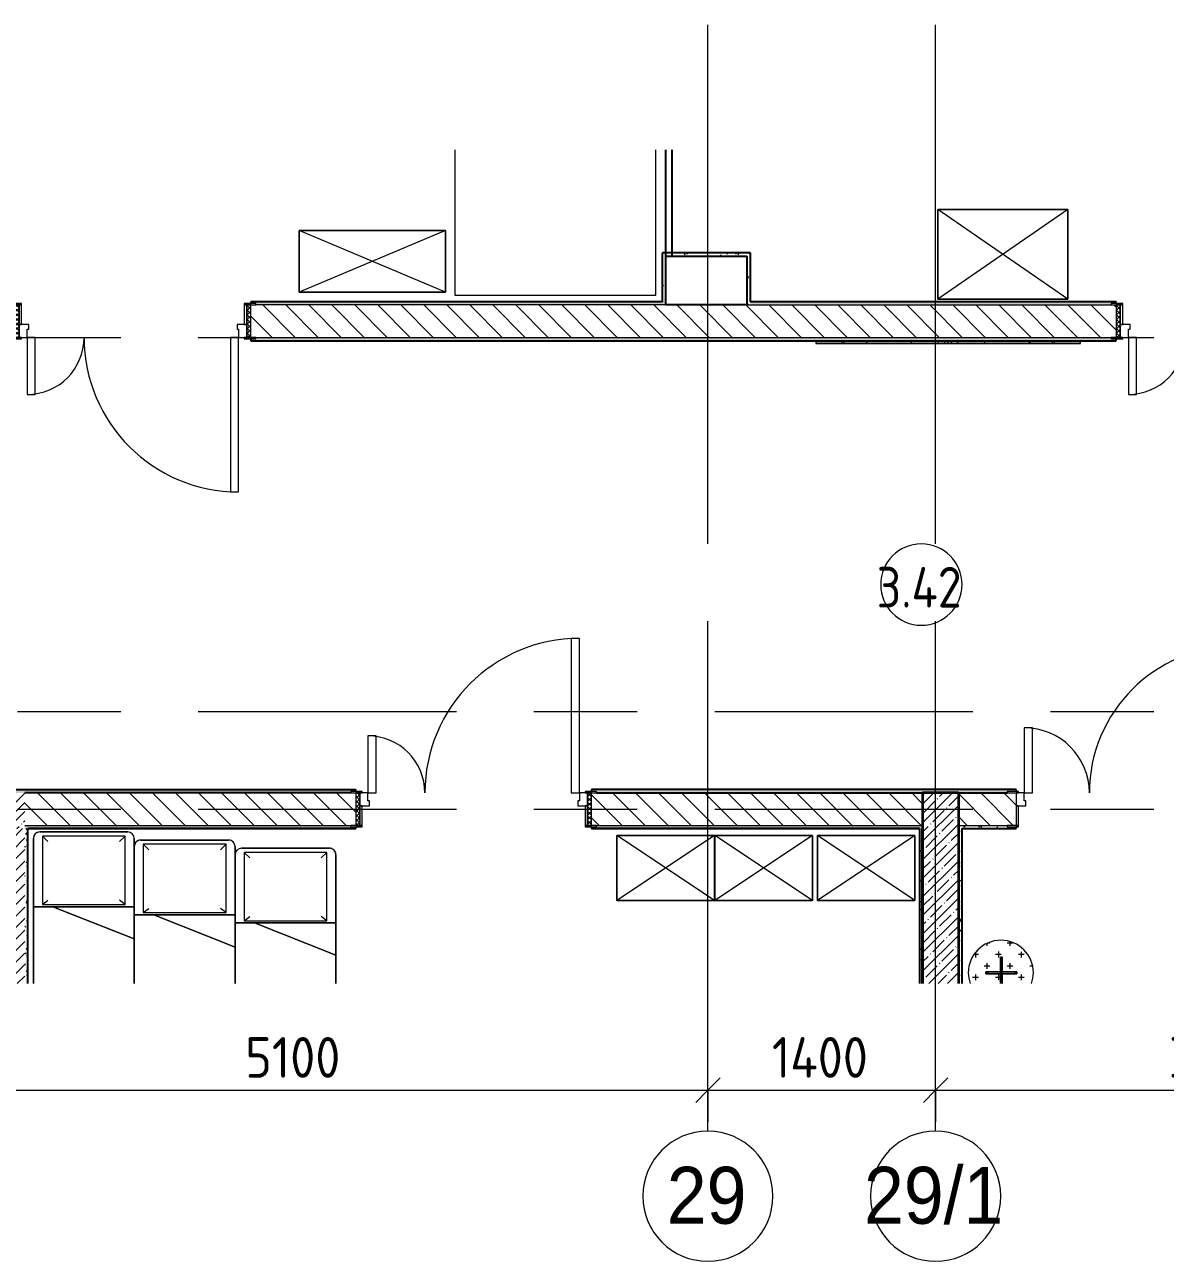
# Model space of a CAD drawing. Header units: millimetres. Extents: x 95091 to 185761, y -1987 to 15323.
# Drawn here: x 101610 to 108622, y 7720 to 15323 of the extents above; entities that cross this region are included whole.
import ezdxf

# ---------------------------------------------------------------- set-up
doc = ezdxf.new("R2010")
doc.units = ezdxf.units.MM
doc.linetypes.add('Осевая', pattern=[3175, 635, -476.25, 1587.5, -476.25])
for name, color, linetype, lineweight in [('A-ANNO-DIMS', 7, 'Continuous', 9), ('A-ANNO-DIMS-100', 7, 'Continuous', 9), ('A-AREA-IDEN', 7, 'Continuous', 9), ('A-DOOR', 7, 'Continuous', 9), ('A-DOOR-1', 7, 'Continuous', 13), ('A-DOOR-FRAM', 7, 'Continuous', 13), ('A-DOOR-FRAM-1', 7, 'Continuous', 9), ('A-WALL-3', 7, 'Continuous', 9), ('I-FURN', 7, 'Continuous', 9), ('I-WALL', 7, 'Continuous', 9), ('Оси', 7, 'Continuous', 9), ('Оси-1', 7, 'Continuous', 20), ('Оси-2', 7, 'Осевая', 9)]:
    doc.layers.add(name, color=color, linetype=linetype, lineweight=lineweight)
for name, color, linetype, lineweight, true_color in [('A-WALL-1', 7, 'Continuous', 25, 0x3c3c3c), ('A-WALL-2', 7, 'Continuous', 35, 0x3c3c3c), ('A-WALL-FNSH-1', 7, 'Continuous', 13, 0x3c3c3c), ('I-FURN-1', 7, 'Continuous', 9, 0xf0f0f0)]:
    doc.layers.add(name, color=color, linetype=linetype, lineweight=lineweight, true_color=true_color)
doc.layers.add('I-FURN-2', color=7, linetype='Continuous', lineweight=9, transparency=1)
doc.styles.add('Arial', font='arial.ttf', dxfattribs={"width": 0.9, "height": 350})
doc.styles.add('GOST Common', font='GOST_Common.ttf', dxfattribs={"width": 0.9, "height": 250})
doc.styles.add('ISOCPEUR', font='isocpeur.ttf', dxfattribs={"width": 0.9, "height": 250})
doc.dimstyles.new('ISO-2_5_0_9К_БОЛЬШОЙ', dxfattribs={"dimscale": 304.8, "dimtxt": 248.995294, "dimasz": 0.492126, "dimexe": 0.393701, "dimexo": 0.984252, "dimgap": 0, "dimtad": 1, "dimdec": 0, "dimrnd": 10, "dimzin": 0, "dimdsep": 46, "dimtxsty": 'ISOCPEUR', "dimblk1": 'OBLIQUE', "dimblk2": 'OBLIQUE', "dimsah": 1, "dimcen": 0.09, "dimdle": 0.393701, "dimazin": 0, "dimtfac": 1, "dimtdec": 4, "dimtix": 1, "dimtmove": 0, "dimatfit": 3, "dimfxl": 1, "dimtvp": 1, "dimtolj": 1, "dimtzin": 0, "dimarcsym": 2})
pattern_1 = [(135, (0, 0), (-70.71068, -70.71068), [])]
pattern_2 = [(45, (0, 0), (-57.024626, 57.024626), []), (45, (57.025, 0), (-57.024626, 57.024626), [100.806, -20.161, 3.353, -16.808])]
pattern_3 = [(135, (1576.41, 164.685), (-14.14214, -14.14214), []), (225, (1576.41, 164.685), (14.14214, -14.14214), [])]
pattern_4 = [(45, (-546.384, 164.685), (-14.1421, 14.1421), []), (135, (-546.384, 164.685), (-14.1421, -14.1421), [])]
pattern_5 = [(0, (0, 0), (121.92, 30.48), [10.058, -81.382, 10.058, -81.382, -487.68]), (0, (0, 0), (121.92, 30.48), [-182.88, 10.058, -172.822, 10.058, -81.382, -213.36]), (0, (0, 0), (121.92, 30.48), [-457.2, 10.058, -50.902, 10.058, -142.342]), (120, (45.72, 15.24), (-87.356454, 90.345817), [10.058, -81.382, 10.058, -81.382, -487.68]), (120, (45.72, 15.24), (-87.356454, 90.345817), [-182.88, 10.058, -172.822, 10.058, -81.382, -213.36]), (120, (45.72, 15.24), (-87.356454, 90.345817), [-457.2, 10.058, -50.902, 10.058, -142.342]), (240, (60.96, 76.2), (-34.563546, -120.825817), [10.058, -81.382, 10.058, -81.382, -487.68]), (240, (60.96, 76.2), (-34.563546, -120.825817), [-182.88, 10.058, -172.822, 10.058, -81.382, -213.36]), (240, (60.96, 76.2), (-34.563546, -120.825817), [-457.2, 10.058, -50.902, 10.058, -142.342])]

# ---------------------------------------------------------------- blocks, each defined once
blk = doc.blocks.new('110_Дверь_СКБ_2Ст - Д-2а_л_ Из коридора на лестницу-32216062-План разверток пом_3_42_ Этаж 3')
at = {"layer": 'A-DOOR'}
for centre, radius, start, end in [((662.5, 100), 900, 90, 180), ((-637.5, 100), 400, 360, 90)]:
    blk.add_arc(centre, radius, start, end, dxfattribs=at)
at = {"layer": 'A-DOOR-1'}
for p, q in [((662.5, 1000), (612.5, 1000)), ((612.5, 1000), (612.5, 100)), ((662.5, 100), (662.5, 1000)), ((-637.5, 500), (-637.5, 100)), ((-587.5, 500), (-637.5, 500)), ((-587.5, 100), (-587.5, 500)), ((-637.5, 100), (-587.5, 100)), ((612.5, 100), (662.5, 100))]:
    blk.add_line(p, q, dxfattribs=at)
at = {"layer": 'A-DOOR-FRAM'}
for p, q in [((-672.5, 108), (-742.5, 108)), ((-742.5, 108), (-742.5, 100)), ((-742.5, 100), (-672.5, 100)), ((-637.5, 100), (-687.5, 100)), ((-687.5, 100), (-687.5, 20)), ((-672.5, 100), (-672.5, 108)), ((-637.5, 50), (-637.5, 100)), ((662.5, 100), (662.5, 50)), ((712.5, 100), (662.5, 100)), ((767.5, 108), (697.5, 108)), ((697.5, 108), (697.5, 100)), ((697.5, 100), (767.5, 100)), ((712.5, 20), (712.5, 100)), ((767.5, 100), (767.5, 108)), ((-687.5, 20), (-627.5, 20)), ((-672.5, 20), (-687.5, 20)), ((-687.5, 20), (-687.5, -100)), ((-672.5, -100), (-672.5, 20)), ((-627.5, 50), (-637.5, 50)), ((-627.5, 20), (-627.5, 50)), ((662.5, 50), (652.5, 50)), ((652.5, 50), (652.5, 20)), ((652.5, 20), (712.5, 20)), ((712.5, 20), (697.5, 20)), ((697.5, 20), (697.5, -100)), ((712.5, -100), (712.5, 20)), ((-672.5, -100), (-742.5, -100)), ((-742.5, -100), (-742.5, -108)), ((-742.5, -108), (-672.5, -108)), ((-687.5, -100), (-672.5, -100)), ((-672.5, -108), (-672.5, -100)), ((697.5, -100), (712.5, -100)), ((767.5, -100), (697.5, -100)), ((697.5, -100), (697.5, -108)), ((697.5, -108), (767.5, -108)), ((767.5, -108), (767.5, -100))]:
    blk.add_line(p, q, dxfattribs=at)
blk = doc.blocks.new('110_Дверь_СКБ_2Ст - Д-6_л__ ДОО_Дв_1450x2100h_Дверь из раздевальной в коридор-25835678-План разверток пом_3_42_ Этаж 3')
at = {"layer": 'A-DOOR'}
h = blk.add_hatch(dxfattribs=at)
h.set_pattern_fill('FP_6', color=256, style=0, pattern_type=2)
h.set_pattern_definition(pattern_3)
h.paths.add_polyline_path([(737.5, -100), (737.5, 100), (712.5, 100), (712.5, -100)])
at = {"layer": 'A-DOOR-FRAM-1'}
h = blk.add_hatch(dxfattribs=at)
h.set_pattern_fill('FP_7', color=256, style=0, pattern_type=2)
h.set_pattern_definition(pattern_4)
h.paths.add_polyline_path([(-687.5, -100), (-687.5, 100), (-712.5, 100), (-712.5, -100)])
at = {"layer": 'A-DOOR'}
for centre, radius, start, end in [((662.5, 100), 950, 90, 180), ((-637.5, 100), 350, 360, 90)]:
    blk.add_arc(centre, radius, start, end, dxfattribs=at)
at = {"layer": 'A-DOOR-1'}
for p, q in [((662.5, 1050), (612.5, 1050)), ((612.5, 1050), (612.5, 100)), ((662.5, 100), (662.5, 1050)), ((-637.5, 450), (-637.5, 100)), ((-587.5, 450), (-637.5, 450)), ((-587.5, 100), (-587.5, 450)), ((-637.5, 100), (-587.5, 100)), ((612.5, 100), (662.5, 100))]:
    blk.add_line(p, q, dxfattribs=at)
at = {"layer": 'A-DOOR-FRAM'}
for p, q in [((-672.5, 108), (-742.5, 108)), ((-742.5, 108), (-742.5, 100)), ((-742.5, 100), (-672.5, 100)), ((-687.5, 100), (-712.5, 100)), ((-712.5, 100), (-712.5, -100)), ((-637.5, 100), (-687.5, 100)), ((-687.5, 100), (-687.5, 20)), ((-687.5, -100), (-687.5, 100)), ((-672.5, 100), (-672.5, 108)), ((-637.5, 50), (-637.5, 100)), ((662.5, 100), (662.5, 50)), ((712.5, 100), (662.5, 100)), ((767.5, 108), (697.5, 108)), ((697.5, 108), (697.5, 100)), ((697.5, 100), (767.5, 100)), ((712.5, 20), (712.5, 100)), ((737.5, 100), (712.5, 100)), ((712.5, 100), (712.5, -100)), ((737.5, -100), (737.5, 100)), ((767.5, 100), (767.5, 108)), ((-687.5, 20), (-627.5, 20)), ((-672.5, 20), (-687.5, 20)), ((-687.5, 20), (-687.5, -100)), ((-672.5, -100), (-672.5, 20)), ((-627.5, 50), (-637.5, 50)), ((-627.5, 20), (-627.5, 50)), ((662.5, 50), (652.5, 50)), ((652.5, 50), (652.5, 20)), ((652.5, 20), (712.5, 20)), ((712.5, 20), (697.5, 20)), ((697.5, 20), (697.5, -100)), ((712.5, -100), (712.5, 20)), ((-672.5, -100), (-742.5, -100)), ((-742.5, -100), (-742.5, -108)), ((-742.5, -108), (-672.5, -108)), ((-712.5, -100), (-687.5, -100)), ((-687.5, -100), (-672.5, -100)), ((-672.5, -108), (-672.5, -100)), ((697.5, -100), (712.5, -100)), ((767.5, -100), (697.5, -100)), ((697.5, -100), (697.5, -108)), ((697.5, -108), (767.5, -108)), ((712.5, -100), (737.5, -100)), ((767.5, -108), (767.5, -100))]:
    blk.add_line(p, q, dxfattribs=at)
blk = doc.blocks.new('110_Дверь_СКБ_2Ст - Д-6_л__ ДОО_Дв_1450x2100h_Дверь из раздевальной в коридор-32357677-План разверток пом_3_42_ Этаж 3')
at = {"layer": 'A-DOOR'}
h = blk.add_hatch(dxfattribs=at)
h.set_pattern_fill('FP_6', color=256, style=0, pattern_type=2)
h.set_pattern_definition(pattern_3)
h.paths.add_polyline_path([(737.5, 100), (712.5, 100), (712.5, -100), (737.5, -100)])
at = {"layer": 'A-DOOR-FRAM-1'}
h = blk.add_hatch(dxfattribs=at)
h.set_pattern_fill('FP_7', color=256, style=0, pattern_type=2)
h.set_pattern_definition(pattern_4)
h.paths.add_polyline_path([(-712.5, 100), (-712.5, -100), (-687.5, -100), (-687.5, 100)])
at = {"layer": 'A-DOOR'}
for centre, radius, start, end in [((-637.5, 100), 950, 0, 90), ((662.5, 100), 350, 90, 180)]:
    blk.add_arc(centre, radius, start, end, dxfattribs=at)
at = {"layer": 'A-DOOR-1'}
for p, q in [((-637.5, 1050), (-637.5, 100)), ((-587.5, 1050), (-637.5, 1050)), ((-587.5, 100), (-587.5, 1050)), ((662.5, 450), (612.5, 450)), ((612.5, 450), (612.5, 100)), ((662.5, 100), (662.5, 450)), ((-637.5, 100), (-587.5, 100)), ((612.5, 100), (662.5, 100))]:
    blk.add_line(p, q, dxfattribs=at)
at = {"layer": 'A-DOOR-FRAM'}
for p, q in [((-672.5, 108), (-742.5, 108)), ((-742.5, 108), (-742.5, 100)), ((-742.5, 100), (-672.5, 100)), ((-687.5, 100), (-712.5, 100)), ((-712.5, 100), (-712.5, -100)), ((-637.5, 100), (-687.5, 100)), ((-687.5, 100), (-687.5, 20)), ((-687.5, -100), (-687.5, 100)), ((-672.5, 100), (-672.5, 108)), ((-637.5, 50), (-637.5, 100)), ((662.5, 100), (662.5, 50)), ((712.5, 100), (662.5, 100)), ((767.5, 108), (697.5, 108)), ((697.5, 108), (697.5, 100)), ((697.5, 100), (767.5, 100)), ((712.5, 20), (712.5, 100)), ((737.5, 100), (712.5, 100)), ((712.5, 100), (712.5, -100)), ((737.5, -100), (737.5, 100)), ((767.5, 100), (767.5, 108)), ((-687.5, 20), (-627.5, 20)), ((-672.5, 20), (-687.5, 20)), ((-687.5, 20), (-687.5, -100)), ((-672.5, -100), (-672.5, 20)), ((-627.5, 50), (-637.5, 50)), ((-627.5, 20), (-627.5, 50)), ((662.5, 50), (652.5, 50)), ((652.5, 50), (652.5, 20)), ((652.5, 20), (712.5, 20)), ((712.5, 20), (697.5, 20)), ((697.5, 20), (697.5, -100)), ((712.5, -100), (712.5, 20)), ((-672.5, -100), (-742.5, -100)), ((-742.5, -100), (-742.5, -108)), ((-742.5, -108), (-672.5, -108)), ((-712.5, -100), (-687.5, -100)), ((-687.5, -100), (-672.5, -100)), ((-672.5, -108), (-672.5, -100)), ((697.5, -100), (712.5, -100)), ((767.5, -100), (697.5, -100)), ((697.5, -100), (697.5, -108)), ((697.5, -108), (767.5, -108)), ((712.5, -100), (737.5, -100)), ((767.5, -108), (767.5, -100))]:
    blk.add_line(p, q, dxfattribs=at)
blk = doc.blocks.new('вешалка - 1_15-25608323-План разверток пом_3_42_ Этаж 3')
at = {"layer": 'I-FURN'}
h = blk.add_hatch(dxfattribs=at)
h.set_pattern_fill('FP_13', color=256, style=0, pattern_type=2)
h.set_pattern_definition([(0, (-107610.81, -9493.82), (70.485, 70.485), [35.242, -105.727]), (90, (-107593.19, -9511.44), (-70.485, 70.485), [35.242, -105.727])])
h.paths.add_polyline_path([(5, -65.8), (187.4, -65.8), (194.2, -47.9), (200, 0), (194.2, 47.9), (177.1, 92.9), (149.7, 132.6), (113.6, 164.6), (70.9, 187), (24.1, 198.5), (-24.1, 198.5), (-70.9, 187), (-113.6, 164.6), (-149.7, 132.6), (-177.1, 92.9), (-194.2, 47.9), (-200, 0), (-194.2, -47.9), (-187.4, -65.8), (-3, -65.8)])
at = {"layer": 'I-FURN-1'}
for p, q in [((9, 96), (-3, 96)), ((-3, 96), (-3, 84)), ((-3, 84), (-3, 96)), ((-3, 96), (9, 96)), ((9, 96), (-3, 96)), ((-3, 96), (-3, 84)), ((-3, 84), (-3, 96)), ((-3, 96), (9, 96)), ((-3, 84), (9, 84)), ((9, 84), (-3, 84)), ((-3, 84), (-3, 6)), ((-3, 6), (-3, 84)), ((9, 84), (9, 96)), ((9, 96), (9, 84)), ((9, 84), (9, 96)), ((9, 96), (9, 84)), ((9, 6), (9, 84)), ((9, 84), (9, 6)), ((-81, 6), (-93, 6)), ((-93, 6), (-93, -6)), ((-93, -6), (-93, 6)), ((-93, 6), (-81, 6)), ((-81, 6), (-93, 6)), ((-93, 6), (-93, -6)), ((-93, -6), (-93, 6)), ((-93, 6), (-81, 6)), ((-81, -6), (-81, 6)), ((-81, 6), (-81, -6)), ((-3, 6), (-81, 6)), ((-81, 6), (-3, 6)), ((9, 6), (-3, 6)), ((-3, 6), (-3, -6)), ((-3, -6), (-3, 6)), ((-3, 6), (9, 6)), ((87, 6), (9, 6)), ((9, 6), (87, 6)), ((9, -6), (9, 6)), ((9, 6), (9, -6)), ((87, 6), (87, -6)), ((99, 6), (87, 6)), ((87, 6), (99, 6)), ((87, -6), (87, 6)), ((99, 6), (87, 6)), ((87, 6), (99, 6)), ((99, -6), (99, 6)), ((99, 6), (99, -6)), ((99, -6), (99, 6)), ((99, 6), (99, -6)), ((-93, -6), (-81, -6)), ((-81, -6), (-93, -6)), ((-93, -6), (-81, -6)), ((-81, -6), (-93, -6)), ((-81, -6), (-3, -6)), ((-3, -6), (-81, -6)), ((-3, -6), (-3, -65.8)), ((-3, -65.8), (-3, -6)), ((-3, -6), (9, -6)), ((9, -6), (-3, -6)), ((9, -65.8), (9, -6)), ((9, -6), (87, -6)), ((87, -6), (9, -6)), ((9, -6), (9, -65.8)), ((87, -6), (99, -6)), ((99, -6), (87, -6)), ((87, -6), (99, -6)), ((99, -6), (87, -6))]:
    blk.add_line(p, q, dxfattribs=at)
for start, end in [(360, 180), (0, 180), (180, 199.35685), (180, 199.35685), (340.64315, 360), (340.64315, 0)]:
    blk.add_arc((0, 0), 200, start, end, dxfattribs=at)
blk = doc.blocks.new('Шкаф параметрический - 1_257-25586514-План разверток пом_3_42_ Этаж 3')
at = {"layer": 'I-FURN-1'}
for p, q in [((0, 0), (600, 400)), ((0, 400), (600, 0)), ((600, 400), (0, 400)), ((0, 400), (0, 0)), ((0, 0), (0, 400)), ((0, 400), (600, 400)), ((600, 0), (600, 400)), ((600, 400), (600, 0)), ((0, 0), (600, 0)), ((600, 0), (0, 0))]:
    blk.add_line(p, q, dxfattribs=at)
blk = doc.blocks.new('Bed - Small Sizes - 1_118-V2-План разверток пом_3_42_ Этаж 3')
at = {"layer": 'I-FURN-1'}
for p, q in [((247.3, 0), (-292.7, 0)), ((-292.7, 0), (247.3, 0)), ((247.3, 0), (-292.7, 0)), ((-292.7, 0), (247.3, 0)), ((-332.7, -40), (-332.7, -460)), ((-332.7, -460), (-332.7, -40)), ((-332.7, -40), (-332.7, -460)), ((-332.7, -460), (-332.7, -40)), ((-277.5, -26.2), (-242.7, -60)), ((232.5, -26.2), (-277.5, -26.2)), ((-277.5, -26.2), (-277.5, -446.2)), ((213.3, -26.2), (-277.5, -26.2)), ((-277.5, -26.2), (-277.5, -446.2)), ((232.5, -26.2), (197.3, -60)), ((232.5, -26.2), (214.3, -26.2)), ((232.5, -446.2), (232.5, -26.2)), ((232.5, -446.2), (232.5, -26.2)), ((287.3, -460), (287.3, -40)), ((287.3, -40), (287.3, -90)), ((287.3, -90), (287.3, -40)), ((287.3, -40), (287.3, -90)), ((287.3, -90), (287.3, -460)), ((287.3, -510), (287.3, -90)), ((287.3, -90), (287.3, -510)), ((-277.5, -446.2), (-242.7, -420)), ((-277.5, -446.2), (232.5, -446.2)), ((-277.5, -446.2), (232.5, -446.2)), ((232.5, -446.2), (197.3, -420)), ((-332.7, -460), (-212.7, -460)), ((-212.7, -460), (-332.7, -460)), ((-332.7, -460), (-332.7, -932)), ((-332.7, -932), (-332.7, -460)), ((-332.7, -460), (-212.7, -460)), ((-212.7, -460), (287.3, -460)), ((287.3, -460), (-212.7, -460)), ((287.3, -460), (-212.7, -460)), ((-212.7, -460), (287.3, -657.7)), ((287.3, -657.7), (-212.7, -460)), ((-212.7, -460), (287.3, -460)), ((-212.7, -460), (287.3, -657.7)), ((-212.7, -460), (287.3, -460)), ((287.3, -657.7), (287.3, -460)), ((287.3, -460), (287.3, -510)), ((287.3, -510), (287.3, -657.7)), ((287.3, -657.7), (287.3, -510)), ((287.3, -510), (287.3, -657.7)), ((287.3, -932), (287.3, -657.7)), ((287.3, -657.7), (287.3, -932))]:
    blk.add_line(p, q, dxfattribs=at)
for centre, start, end in [((-292.7, -40), 90, 180), ((-292.7, -40), 90, 135), ((247.3, -40), 360, 90), ((247.3, -40), 0, 90), ((-292.7, -40), 90, 180), ((-292.7, -40), 90, 180), ((-292.7, -40), 135, 180), ((247.3, -40), 0, 90), ((247.3, -40), 0, 90)]:
    blk.add_arc(centre, 40, start, end, dxfattribs=at)
blk = doc.blocks.new('Bed - Small Sizes - Single 5-V3-План разверток пом_3_42_ Этаж 3')
at = {"layer": 'I-FURN-1'}
for p, q in [((247.3, 0), (-292.7, 0)), ((-292.7, 0), (247.3, 0)), ((247.3, 0), (-292.7, 0)), ((-292.7, 0), (247.3, 0)), ((-332.7, -40), (-332.7, -410)), ((-332.7, -460), (-332.7, -40)), ((-332.7, -40), (-332.7, -460)), ((-332.7, -460), (-332.7, -40)), ((-277.5, -26.2), (-242.7, -60)), ((232.5, -26.2), (-277.5, -26.2)), ((-277.5, -26.2), (-277.5, -446.2)), ((232.5, -26.2), (-277.5, -26.2)), ((-277.5, -26.2), (-277.5, -446.2)), ((232.5, -26.2), (197.3, -60)), ((232.5, -446.2), (232.5, -26.2)), ((232.5, -446.2), (232.5, -26.2)), ((287.3, -460), (287.3, -40)), ((287.3, -40), (287.3, -90)), ((287.3, -90), (287.3, -40)), ((287.3, -40), (287.3, -90)), ((287.3, -90), (287.3, -460)), ((287.3, -510), (287.3, -90)), ((287.3, -90), (287.3, -510)), ((-332.7, -410), (-332.7, -460)), ((-277.5, -446.2), (-242.7, -420)), ((-277.5, -446.2), (232.5, -446.2)), ((-277.5, -446.2), (232.5, -446.2)), ((232.5, -446.2), (197.3, -420)), ((-332.7, -460), (-212.7, -460)), ((-212.7, -460), (-332.7, -460)), ((-332.7, -460), (-332.7, -607.7)), ((-332.7, -607.7), (-332.7, -460)), ((-332.7, -460), (-212.7, -460)), ((-212.7, -460), (287.3, -460)), ((287.3, -460), (-212.7, -460)), ((287.3, -460), (-212.7, -460)), ((-212.7, -460), (287.3, -657.7)), ((287.3, -657.7), (-212.7, -460)), ((-212.7, -460), (287.3, -460)), ((-212.7, -460), (287.3, -657.7)), ((-212.7, -460), (287.3, -460)), ((287.3, -657.7), (287.3, -460)), ((287.3, -460), (287.3, -510)), ((287.3, -510), (287.3, -657.7)), ((287.3, -657.7), (287.3, -510)), ((287.3, -510), (287.3, -657.7)), ((-332.7, -607.7), (-332.7, -882)), ((-332.7, -882), (-332.7, -607.7)), ((287.3, -882), (287.3, -657.7)), ((287.3, -657.7), (287.3, -882))]:
    blk.add_line(p, q, dxfattribs=at)
for centre, start, end in [((-292.7, -40), 90, 180), ((-292.7, -40), 90, 105), ((247.3, -40), 360, 90), ((247.3, -40), 75, 90), ((-292.7, -40), 90, 180), ((-292.7, -40), 150, 180), ((-292.7, -40), 165, 180), ((-292.7, -40), 150, 165), ((-292.7, -40), 105, 150), ((-292.7, -40), 135, 150), ((-292.7, -40), 105, 135), ((-292.7, -40), 90, 105), ((247.3, -40), 0, 90), ((247.3, -40), 0, 90), ((247.3, -40), 60, 75), ((247.3, -40), 45, 60), ((247.3, -40), 0, 45)]:
    blk.add_arc(centre, 40, start, end, dxfattribs=at)
blk = doc.blocks.new('Bed - Small Sizes - Single 6-25586073-План разверток пом_3_42_ Этаж 3')
at = {"layer": 'I-FURN-1'}
for p, q in [((247.3, 0), (-292.7, 0)), ((-292.7, 0), (247.3, 0)), ((247.3, 0), (-292.7, 0)), ((-292.7, 0), (247.3, 0)), ((-332.7, -40), (-332.7, -410)), ((-332.7, -460), (-332.7, -40)), ((-332.7, -40), (-332.7, -460)), ((-332.7, -460), (-332.7, -40)), ((-277.5, -26.2), (-242.7, -60)), ((232.5, -26.2), (-277.5, -26.2)), ((-277.5, -26.2), (-277.5, -446.2)), ((232.5, -26.2), (-277.5, -26.2)), ((-277.5, -26.2), (-277.5, -446.2)), ((232.5, -26.2), (197.3, -60)), ((232.5, -446.2), (232.5, -26.2)), ((232.5, -446.2), (232.5, -26.2)), ((287.3, -460), (287.3, -40)), ((287.3, -40), (287.3, -460)), ((287.3, -657.7), (287.3, -40)), ((287.3, -40), (287.3, -657.7)), ((-332.7, -410), (-332.7, -460)), ((-277.5, -446.2), (-242.7, -420)), ((-277.5, -446.2), (232.5, -446.2)), ((-277.5, -446.2), (232.5, -446.2)), ((232.5, -446.2), (197.3, -420)), ((-332.7, -460), (-212.7, -460)), ((-212.7, -460), (-332.7, -460)), ((-332.7, -460), (-332.7, -607.7)), ((-332.7, -607.7), (-332.7, -460)), ((-332.7, -460), (-212.7, -460)), ((-212.7, -460), (287.3, -460)), ((287.3, -460), (-212.7, -460)), ((287.3, -460), (-212.7, -460)), ((-212.7, -460), (287.3, -657.7)), ((287.3, -657.7), (-212.7, -460)), ((-212.7, -460), (287.3, -460)), ((-212.7, -460), (287.3, -657.7)), ((-212.7, -460), (287.3, -460)), ((287.3, -657.7), (287.3, -460)), ((287.3, -460), (287.3, -657.7)), ((-332.7, -607.7), (-332.7, -832)), ((-332.7, -832), (-332.7, -607.7)), ((287.3, -832), (287.3, -657.7)), ((287.3, -657.7), (287.3, -832))]:
    blk.add_line(p, q, dxfattribs=at)
for centre, start, end in [((-292.7, -40), 90, 180), ((-292.7, -40), 90, 180), ((247.3, -40), 360, 90), ((247.3, -40), 0, 90), ((-292.7, -40), 90, 180), ((-292.7, -40), 90, 180), ((247.3, -40), 0, 90), ((247.3, -40), 60, 90), ((247.3, -40), 30, 60), ((247.3, -40), 0, 30)]:
    blk.add_arc(centre, 40, start, end, dxfattribs=at)
blk = doc.blocks.new('Шкаф параметрический - 1_255-V6-План разверток пом_3_42_ Этаж 3')
at = {"layer": 'I-FURN-1'}
for p, q in [((0, 0), (800, 550)), ((0, 550), (800, 0)), ((800, 550), (0, 550)), ((0, 550), (0, 0)), ((0, 0), (0, 550)), ((0, 550), (800, 550)), ((800, 0), (800, 550)), ((800, 550), (800, 0)), ((0, 0), (800, 0)), ((800, 0), (0, 0))]:
    blk.add_line(p, q, dxfattribs=at)
blk = doc.blocks.new('Шкаф параметрический - 1_286-25588646-План разверток пом_3_42_ Этаж 3')
at = {"layer": 'I-FURN-1'}
for p, q in [((0, 0), (900, 380)), ((0, 380), (900, 0)), ((900, 380), (0, 380)), ((0, 380), (0, 0)), ((0, 0), (0, 380)), ((0, 380), (900, 380)), ((900, 0), (900, 380)), ((900, 380), (900, 0)), ((0, 0), (900, 0)), ((900, 0), (0, 0))]:
    blk.add_line(p, q, dxfattribs=at)
blk = doc.blocks.new('Стол базовый прямоугольный - 1_146-25586992-План разверток пом_3_42_ Этаж 3')
at = {"layer": 'I-FURN-1'}
for p, q in [((-617.5, 438.6), (-617.5, -455)), ((617.5, -455), (617.5, 438.6)), ((-617.5, -455), (617.5, -455))]:
    blk.add_line(p, q, dxfattribs=at)
blk = doc.blocks.new('Дерево_ декор - Дерево_ декор-30717852-План разверток пом_3_42_ Этаж 3')
at = {"layer": 'I-FURN-2'}
for points in [[(-733.9, -8.3), (-812.9, -8.3), (-812.9, -24.3), (-639, -24.3), (-639, -8.3), (-689.6, -8.3)], [(-224.5, -8.3), (-653.9, -8.3), (-653.9, -24.3), (-224.5, -24.3)], [(-503.8, -8.3), (-503.8, -24.3), (-497.5, -24.3), (-497.5, -8.3)], [(145, -8.3), (-224.5, -8.3), (-224.5, -24.3), (224.5, -24.3), (224.5, -8.3), (181.4, -8.3)], [(567.2, -8.3), (224.5, -8.3), (224.5, -24.3), (653.9, -24.3), (653.9, -8.3), (595, -8.3)], [(497.5, -8.3), (497.5, -24.3), (503.8, -24.3), (503.8, -8.3)], [(812.9, -8.3), (639, -8.3), (639, -24.3), (812.9, -24.3)]]:
    blk.add_hatch(color=256, dxfattribs=at).paths.add_polyline_path(points)
at = {"layer": 'I-FURN-1'}
for p, q in [((-813.4, -8.3), (-813.4, -24.3)), ((-654.2, -8.3), (-812.9, -8.3)), ((-812.9, -8.3), (-654.4, -8.3)), ((-812.9, -24.3), (-654.2, -24.3)), ((-654.4, -24.3), (-812.9, -24.3)), ((-654.5, -8.3), (-654.5, -24.3)), ((-654.5, -8.3), (-224.5, -8.3)), ((-224.5, -24.3), (-654.5, -24.3)), ((-654.4, -8.3), (-639, -8.3)), ((-639, -24.3), (-654.4, -24.3)), ((-639, -8.3), (-654.3, -8.3)), ((-654.3, -24.3), (-639, -24.3)), ((-639.5, -8.3), (-654.2, -8.3)), ((-654.2, -24.3), (-639.5, -24.3)), ((-497.5, -8.3), (-639.5, -8.3)), ((-639.5, -24.3), (-497.5, -24.3)), ((-639, -24.3), (-639, -8.3)), ((-503.8, -8.3), (-503.8, -24.3)), ((-498.6, -8.3), (-503.8, -8.3)), ((-503.8, -8.3), (-503.8, -8.3)), ((-503.8, -8.3), (-497.5, -8.3)), ((-503.8, -24.3), (-503.8, -24.3)), ((-503.8, -24.3), (-498.6, -24.3)), ((-497.5, -24.3), (-503.8, -24.3)), ((-18.7, -8.3), (-497.8, -8.3)), ((-497.8, -24.3), (-18.7, -24.3)), ((-497.5, -8.3), (-497.5, -24.3)), ((-224.5, -8.3), (224.5, -8.3)), ((-224.5, -8.3), (-224.5, -24.3)), ((224.5, -24.3), (-224.5, -24.3)), ((0, -8.3), (-60, -8.3)), ((-60, -8.3), (-19.2, -8.3)), ((-60, -8.3), (-60, -24.3)), ((-19.2, -24.3), (-60, -24.3)), ((-60, -24.3), (0, -24.3)), ((-19.2, -8.3), (0, -8.3)), ((-19.2, -24.3), (-19.2, -8.3)), ((0, -24.3), (-19.2, -24.3)), ((-7.5, -8.3), (-18.4, -8.3)), ((-18.4, -24.3), (-7.5, -24.3)), ((0, -8.3), (-7.5, -8.3)), ((-7.5, -24.3), (0, -24.3)), ((7.5, -8.3), (0, -8.3)), ((0, -8.3), (0, -24.3)), ((60, -8.3), (0, -8.3)), ((0, -8.3), (19.2, -8.3)), ((0, -8.3), (0, -24.3)), ((0, -24.3), (7.5, -24.3)), ((19.2, -24.3), (0, -24.3)), ((0, -24.3), (60, -24.3)), ((18.4, -8.3), (7.5, -8.3)), ((7.5, -24.3), (18.4, -24.3)), ((497.8, -8.3), (18.7, -8.3)), ((18.7, -24.3), (497.8, -24.3)), ((19.2, -8.3), (60, -8.3)), ((19.2, -8.3), (19.2, -24.3)), ((60, -24.3), (19.2, -24.3)), ((60, -8.3), (60, -24.3)), ((224.5, -8.3), (654.5, -8.3)), ((224.5, -8.3), (224.5, -24.3)), ((654.5, -24.3), (224.5, -24.3)), ((639.5, -8.3), (497.5, -8.3)), ((497.5, -8.3), (503.8, -8.3)), ((497.5, -8.3), (497.5, -24.3)), ((503.8, -24.3), (497.5, -24.3)), ((497.5, -24.3), (639.5, -24.3)), ((503.8, -8.3), (498.6, -8.3)), ((498.6, -24.3), (503.8, -24.3)), ((503.8, -24.3), (503.8, -8.3)), ((503.8, -8.3), (503.8, -8.3)), ((503.8, -24.3), (503.8, -24.3)), ((654.3, -8.3), (639, -8.3)), ((639, -8.3), (654.4, -8.3)), ((639, -8.3), (639, -24.3)), ((654.4, -24.3), (639, -24.3)), ((639, -24.3), (654.3, -24.3)), ((654.2, -8.3), (639.5, -8.3)), ((639.5, -24.3), (654.2, -24.3)), ((812.9, -8.3), (654.2, -8.3)), ((654.2, -24.3), (812.9, -24.3)), ((654.4, -8.3), (812.9, -8.3)), ((812.9, -24.3), (654.4, -24.3)), ((654.5, -24.3), (654.5, -8.3)), ((813.4, -24.3), (813.4, -8.3))]:
    blk.add_line(p, q, dxfattribs=at)
blk = doc.blocks.new('Ось сетки - D8-29747960-План разверток пом_3_42_ Этаж 3')
at = {"layer": 'Оси-1'}
for start, end in [(360, 180), (180, 360)]:
    blk.add_arc((0, 0), 4, start, end, dxfattribs=at)
blk = doc.blocks.new('Марка_Помещения - Номер-25198446-План разверток пом_3_42_ Этаж 3')
at = {"layer": 'A-AREA-IDEN'}
for start, end in [(360, 180), (180, 360)]:
    blk.add_arc((0, 0), 2.5, start, end, dxfattribs=at)
blk = doc.blocks.new('DIMBLOCK3-План разверток пом_3_42_ Этаж 3')
at = {"layer": 'A-ANNO-DIMS-100'}
for p, q in [((100710, 8578), (100710, 8891.9)), ((105810, 8578), (105810, 8891.9)), ((100710, 8771.9), (105810, 8771.9)), ((100710, 8771.9), (100710, 8578)), ((105810, 8771.9), (105810, 8578))]:
    blk.add_line(p, q, dxfattribs=at)
at = {"layer": 'A-ANNO-DIMS-100', "lineweight": 20}
for p, q in [((100710, 8771.9), (100785, 8846.9)), ((105810, 8771.9), (105885, 8846.9)), ((100710, 8771.9), (100635, 8696.9)), ((105810, 8771.9), (105735, 8696.9))]:
    blk.add_line(p, q, dxfattribs=at)
at = {"layer": 'A-ANNO-DIMS-100', "color": 0, "insert": (102965.5, 9098.5), "char_height": 250, "width": 706.764, "attachment_point": 1, "line_spacing_factor": 1.149209, "style": 'ISOCPEUR'}
blk.add_mtext('5100', dxfattribs=at)
blk = doc.blocks.new('_Oblique')
at = {"color": 0, "linetype": 'ByBlock', "lineweight": -2}
blk.add_line((-0.5, -0.5), (0.5, 0.5), dxfattribs=at)
blk = doc.blocks.new('DIMBLOCK4-План разверток пом_3_42_ Этаж 3')
at = {"layer": 'A-ANNO-DIMS-100'}
for p, q in [((105810, 8578), (105810, 8891.9)), ((107210, 8578), (107210, 8891.9)), ((105810, 8771.9), (107210, 8771.9)), ((105810, 8771.9), (105810, 8578)), ((107210, 8771.9), (107210, 8578))]:
    blk.add_line(p, q, dxfattribs=at)
at = {"layer": 'A-ANNO-DIMS-100', "lineweight": 20}
for p, q in [((105810, 8771.9), (105885, 8846.9)), ((107210, 8771.9), (107285, 8846.9)), ((105810, 8771.9), (105735, 8696.9)), ((107210, 8771.9), (107135, 8696.9))]:
    blk.add_line(p, q, dxfattribs=at)
at = {"layer": 'A-ANNO-DIMS-100', "color": 0, "insert": (106203.5, 9098.5), "char_height": 250, "width": 735.494, "attachment_point": 1, "line_spacing_factor": 1.149209, "style": 'ISOCPEUR'}
blk.add_mtext('1400', dxfattribs=at)
blk = doc.blocks.new('DIMBLOCK5-План разверток пом_3_42_ Этаж 3')
at = {"layer": 'A-ANNO-DIMS-100'}
for p, q in [((107210, 8578), (107210, 8891.9)), ((110710, 8578), (110710, 8891.9)), ((107210, 8771.9), (110710, 8771.9)), ((107210, 8771.9), (107210, 8578)), ((110710, 8771.9), (110710, 8578))]:
    blk.add_line(p, q, dxfattribs=at)
at = {"layer": 'A-ANNO-DIMS-100', "lineweight": 20}
for p, q in [((107210, 8771.9), (107285, 8846.9)), ((110710, 8771.9), (110785, 8846.9)), ((107210, 8771.9), (107135, 8696.9)), ((110710, 8771.9), (110635, 8696.9))]:
    blk.add_line(p, q, dxfattribs=at)
at = {"layer": 'A-ANNO-DIMS-100', "color": 0, "insert": (108644, 9098.5), "char_height": 250, "width": 758.478, "attachment_point": 1, "line_spacing_factor": 1.149209, "style": 'ISOCPEUR'}
blk.add_mtext('3500', dxfattribs=at)

msp = doc.modelspace()

# ---------------------------------------------------------------- hatches: boundary and pattern name
at = {"layer": 'I-WALL'}
h = msp.add_hatch(dxfattribs=at)
h.set_pattern_fill('FP_12', color=256, style=0, pattern_type=2)
h.set_pattern_definition(pattern_5)
h.paths.add_polyline_path([(105550, 13620), (105550, 13920), (105530, 13920), (105530, 13620)])
h = msp.add_hatch(dxfattribs=at)
h.set_pattern_fill('FP_12', color=256, style=0, pattern_type=2)
h.set_pattern_definition(pattern_5)
h.paths.add_polyline_path([(106050, 13900), (106070, 13900), (106070, 13920), (105550, 13920), (105550, 13900), (105968.1, 13900)])
h = msp.add_hatch(dxfattribs=at)
h.set_pattern_fill('FP_12', color=256, style=0, pattern_type=2)
h.set_pattern_definition(pattern_5)
h.paths.add_polyline_path([(106070, 13600), (106070, 13900), (106050, 13900), (106050, 13600)])
h = msp.add_hatch(dxfattribs=at)
h.set_pattern_fill('FP_12', color=256, style=0, pattern_type=2)
h.set_pattern_definition(pattern_5)
h.paths.add_polyline_path([(105550, 13600), (105550, 13620), (103000, 13620), (103000, 13608), (103030, 13608), (103030, 13600), (104464.5, 13600)])
h.paths.add_polyline_path([(101457.2, 13600), (101520, 13600), (101520, 13608), (101550, 13608), (101550, 13620), (101120, 13620), (101120, 13600)])
h = msp.add_hatch(dxfattribs=at)
h.set_pattern_fill('FP_12', color=256, style=0, pattern_type=2)
h.set_pattern_definition(pattern_5)
h.paths.add_polyline_path([(109870, 13600), (109870, 13620), (109770, 13620), (109770, 13608), (109800, 13607.5), (109800, 13600)])
h.paths.add_polyline_path([(108290, 13600), (108290, 13608), (108320, 13608), (108320, 13620), (106070, 13620), (106070, 13600), (108223.6, 13600)])
h = msp.add_hatch(dxfattribs=at)
h.set_pattern_fill('FP_1', color=256, style=0, pattern_type=2)
h.set_pattern_definition(pattern_1)
h.paths.add_polyline_path([(121004.5, 13400), (121210, 13400), (121210, 13600), (118930.4, 13600), (118930.4, 13400), (120460, 13400)])
h.paths.add_polyline_path([(117450.4, 13400), (117480.4, 13400), (117480.4, 13600), (116100, 13600), (116100, 13400), (116493.6, 13400)])
h.paths.add_polyline_path([(114990, 13400), (115600, 13400), (115600, 13600), (111050, 13600), (111050, 13400), (113486.3, 13400)])
h.paths.add_polyline_path([(110479.1, 13400), (110550, 13400), (110550, 13600), (109770, 13600), (109770, 13400), (109800, 13400)])
h.paths.add_polyline_path([(108320, 13400), (108320, 13600), (103000, 13600), (103000, 13400), (108290, 13400)])
h.paths.add_polyline_path([(101457.2, 13400), (101550, 13400), (101550, 13600), (101100, 13600), (101100, 13400)])
h = msp.add_hatch(dxfattribs=at)
h.set_pattern_fill('FP_12', color=256, style=0, pattern_type=2)
h.set_pattern_definition(pattern_5)
h.paths.add_polyline_path([(120359, 13380), (120360, 13380), (120360, 13400), (118960.4, 13399.6), (118960.4, 13392), (118930.4, 13392), (118930.4, 13380), (119500.9, 13380)])
h.paths.add_polyline_path([(117480.4, 13380), (117480.4, 13392), (117450.4, 13392), (117450.4, 13400), (109800, 13400), (109800, 13392), (109770, 13392), (109770, 13380), (116493.6, 13380)])
h.paths.add_polyline_path([(108223.6, 13380), (108320, 13380), (108320, 13392), (108290, 13392), (108290, 13400), (103030, 13400), (103030, 13392), (103000, 13392), (103000, 13380), (107471.8, 13380)])
h.paths.add_polyline_path([(101550, 13380), (101550, 13392), (101520, 13392), (101520, 13400), (100630, 13400), (100630, 13392), (100600, 13392), (100600, 13380), (101457.2, 13380)])
h.paths.add_polyline_path([(99620, 13380), (99650, 13380), (99650, 13392), (99620, 13392), (99620, 13400), (98700, 13400), (98700, 13380), (99201.7, 13380)])
h = msp.add_hatch(dxfattribs=at)
h.set_pattern_fill('FP_2', color=256, style=0, pattern_type=2)
h.set_pattern_definition(pattern_2)
h.paths.add_polyline_path([(101610, 10380), (101610, 10600), (98449.9, 10600), (98449.9, 10380), (101457.2, 10380)])
h = msp.add_hatch(dxfattribs=at)
h.set_pattern_fill('FP_12', color=256, style=0, pattern_type=2)
h.set_pattern_definition(pattern_5)
h.paths.add_polyline_path([(121004.5, 10600), (121210, 10600), (121210, 10620), (111180, 10620), (111180, 10608), (111210, 10608), (111210, 10600), (119500.9, 10600)])
h.paths.add_polyline_path([(109160, 10600), (110200, 10600), (110200, 10608), (110230, 10608), (110230, 10620), (109105, 10620), (109105, 10608), (109160, 10608), (109160, 10601)])
h.paths.add_polyline_path([(107471.8, 10600), (107650, 10600), (107650, 10608), (107705, 10608), (107705, 10620), (105095, 10620), (105095, 10608), (105125, 10608), (105125, 10600), (105968.1, 10600)])
h.paths.add_polyline_path([(103615, 10600), (103615, 10608), (103645, 10608), (103645, 10620), (100829, 10620), (100829, 10600), (102960.8, 10600)])
h = msp.add_hatch(dxfattribs=at)
h.set_pattern_fill('FP_1', color=256, style=0, pattern_type=2)
h.set_pattern_definition(pattern_1)
h.paths.add_polyline_path([(107130, 10400), (107130, 10600), (105095, 10600), (105095, 10400), (105968.1, 10400)])
h.paths.add_polyline_path([(103645, 10400), (103645, 10600), (101610, 10600), (101610, 10400), (103615, 10400)])
h = msp.add_hatch(dxfattribs=at)
h.set_pattern_fill('FP_2', color=256, style=0, pattern_type=2)
h.set_pattern_definition(pattern_2)
h.paths.add_polyline_path([(107350, 9428), (107350, 10600), (107130, 10600), (107130, 9428), (107323.8, 9428)])
h = msp.add_hatch(dxfattribs=at)
h.set_pattern_fill('FP_1', color=256, style=0, pattern_type=2)
h.set_pattern_definition(pattern_1)
h.paths.add_polyline_path([(121190, 10400), (121210, 10400), (121210, 10600), (119330, 10600), (119330, 10400), (121004.5, 10400)])
h.paths.add_polyline_path([(111930, 10400), (111930, 10600), (111180, 10600), (111180, 10400), (111210, 10400)])
h.paths.add_polyline_path([(109670, 10400), (110230, 10400), (110230, 10600), (109105, 10600), (109105, 10400), (109305, 10400)])
h.paths.add_polyline_path([(107350, 10400), (107705, 10400), (107705, 10600), (107350, 10600)])
h = msp.add_hatch(dxfattribs=at)
h.set_pattern_fill('FP_3', color=256, style=0, pattern_type=2)
h.set_pattern_definition([(45, (0, 0), (-35.35534, 35.35534), [])])
h.paths.add_polyline_path([(101610, 9428), (101610, 10380), (101530, 10380), (101530, 9428)])
h = msp.add_hatch(dxfattribs=at)
h.set_pattern_fill('FP_12', color=256, style=0, pattern_type=2)
h.set_pattern_definition(pattern_5)
h.paths.add_polyline_path([(107110, 10380), (107130, 10380), (107130, 10400), (105125, 10399.7), (105125, 10392), (105095, 10392), (105095, 10380), (107109, 10380)])
h.paths.add_polyline_path([(103645, 10380), (103645, 10392), (103615, 10392), (103615, 10400), (101610, 10400), (101610, 10380), (103615, 10380)])
h = msp.add_hatch(dxfattribs=at)
h.set_pattern_fill('FP_12', color=256, style=0, pattern_type=2)
h.set_pattern_definition(pattern_5)
h.paths.add_polyline_path([(101630, 9428), (101630, 10380), (101610, 10380), (101610, 9428)])
h = msp.add_hatch(dxfattribs=at)
h.set_pattern_fill('FP_12', color=256, style=0, pattern_type=2)
h.set_pattern_definition(pattern_5)
h.paths.add_polyline_path([(107130, 9428), (107130, 10380), (107110, 10380), (107110, 9428), (107112.4, 9428)])
h = msp.add_hatch(dxfattribs=at)
h.set_pattern_fill('FP_12', color=256, style=0, pattern_type=2)
h.set_pattern_definition(pattern_5)
h.paths.add_polyline_path([(109650, 10380), (109670, 10380), (109670, 10400), (109160, 10400), (109160, 10392), (109105, 10392), (109105, 10380), (109160, 10380)])
h.paths.add_polyline_path([(107350, 10380), (107705, 10380), (107705, 10392), (107650, 10392), (107650, 10400), (107350, 10400)])
h = msp.add_hatch(dxfattribs=at)
h.set_pattern_fill('FP_12', color=256, style=0, pattern_type=2)
h.set_pattern_definition(pattern_5)
h.paths.add_polyline_path([(107367.6, 9428), (107370, 9428), (107370, 10380), (107350, 10380), (107350, 9428)])

# ---------------------------------------------------------------- linework, layer by layer
at = {"layer": 'A-WALL-1'}
for p, q in [((105550, 14553.1), (105550, 13600)), ((105590, 13900), (105590, 14553.1)), ((106070, 13920), (105530, 13920)), ((105530, 13620), (105530, 13920)), ((106070, 13920), (106070, 13620)), ((105550, 13900), (106050, 13900)), ((106050, 13900), (106050, 13600)), ((103000, 13620), (103000, 13608)), ((105530, 13620), (103000, 13620)), ((108320, 13620), (106070, 13620)), ((108320, 13608), (108320, 13620)), ((106050, 13600), (105550, 13600)), ((103000, 13392), (103000, 13380)), ((108320, 13380), (108320, 13392)), ((103000, 13380), (108320, 13380)), ((100829, 10620), (103645, 10620)), ((103615, 10600), (101610, 10600)), ((103645, 10608), (103645, 10620)), ((105095, 10620), (105095, 10608)), ((107705, 10620), (105095, 10620)), ((105125, 10600), (107650, 10600)), ((107705, 10608), (107705, 10620)), ((101630, 9428), (101630, 10380)), ((103645, 10380), (101630, 10380)), ((103645, 10380), (103645, 10392)), ((105095, 10392), (105095, 10380)), ((107110, 10380), (105095, 10380)), ((107110, 10380), (107110, 9428)), ((107370, 10380), (107705, 10380)), ((107370, 10380), (107370, 9428)), ((107705, 10380), (107705, 10392))]:
    msp.add_line(p, q, dxfattribs=at)
at = {"layer": 'A-WALL-2'}
for p, q in [((107350, 10600), (107130, 10600)), ((107130, 10600), (107130, 9428)), ((107350, 10600), (107350, 9428)), ((107130, 9428), (107130, 10380))]:
    msp.add_line(p, q, dxfattribs=at)
at = {"layer": 'A-WALL-3'}
for p, q in [((105550, 13600), (103030, 13600)), ((106050, 13600), (108290, 13600)), ((103030, 13400), (108290, 13400)), ((101610, 10400), (103615, 10400)), ((105125, 10400), (107130, 10400)), ((107350, 10400), (107650, 10400))]:
    msp.add_line(p, q, dxfattribs=at)
at = {"layer": 'A-WALL-FNSH-1'}
for p, q in [((105529, 13921), (105529, 13621)), ((106071, 13921), (105529, 13921)), ((106071, 13921), (106071, 13620)), ((105529, 13621), (103000, 13621)), ((103000, 13621), (103000, 13620)), ((108320, 13621), (106071, 13621)), ((108320, 13620), (108320, 13621)), ((103000, 13380), (103000, 13379)), ((103000, 13379), (108320, 13379)), ((108320, 13379), (108320, 13380)), ((103645, 10621), (100830, 10621)), ((103645, 10620), (103645, 10621)), ((107705, 10621), (105095, 10621)), ((105095, 10621), (105095, 10620)), ((107705, 10620), (107705, 10621)), ((101631, 9428), (101631, 10379)), ((101631, 10379), (103645, 10379)), ((103645, 10379), (103645, 10380)), ((105095, 10380), (105095, 10379)), ((105095, 10379), (107109, 10379)), ((107109, 10379), (107109, 9428)), ((107371, 10379), (107705, 10379)), ((107371, 9428), (107371, 10379)), ((107705, 10379), (107705, 10380))]:
    msp.add_line(p, q, dxfattribs=at)
at = {"layer": 'Оси'}
for p, q in [((105810, 12822.8), (105810, 15322.8)), ((107210, 12822.8), (107210, 15322.8)), ((105810, 8520.1), (105810, 11020.1)), ((107210, 8520.1), (107210, 11020.1))]:
    msp.add_line(p, q, dxfattribs=at)
at = {"layer": 'Оси-2'}
for p, q in [((98390.6, 13400), (119719, 13400)), ((105810, 11020.1), (105810, 12822.8)), ((107210, 11020.1), (107210, 12822.8)), ((98390.6, 11100), (120319, 11100)), ((98390.6, 10500), (120319, 10500))]:
    msp.add_line(p, q, dxfattribs=at)

# ---------------------------------------------------------------- block references
at = {"layer": 'A-AREA-IDEN', "xscale": 99.99999999999993, "yscale": 99.99999999999993, "zscale": 99.99999999999993}
msp.add_blockref('Марка_Помещения - Номер-25198446-План разверток пом_3_42_ Этаж 3', (107122.1, 11880.8), dxfattribs=at)
at = {"layer": 'A-DOOR', "rotation": 180}
for p in [(102287.5, 13500), (109057.5, 13500)]:
    msp.add_blockref('110_Дверь_СКБ_2Ст - Д-6_л__ ДОО_Дв_1450x2100h_Дверь из раздевальной в коридор-32357677-План разверток пом_3_42_ Этаж 3', p, dxfattribs=at)
at = {"layer": 'A-DOOR'}
for name, p in [('110_Дверь_СКБ_2Ст - Д-6_л__ ДОО_Дв_1450x2100h_Дверь из раздевальной в коридор-25835678-План разверток пом_3_42_ Этаж 3', (104357.5, 10500)), ('110_Дверь_СКБ_2Ст - Д-2а_л_ Из коридора на лестницу-32216062-План разверток пом_3_42_ Этаж 3', (108392.5, 10500))]:
    msp.add_blockref(name, p, dxfattribs=at)
at = {"layer": 'I-FURN-1'}
for name, p in [('Стол базовый прямоугольный - 1_146-25586992-План разверток пом_3_42_ Этаж 3', (104871.7, 14114.5)), ('Bed - Small Sizes - 1_118-V2-План разверток пом_3_42_ Этаж 3', (101995.7, 10360)), ('Bed - Small Sizes - Single 5-V3-План разверток пом_3_42_ Этаж 3', (102615.7, 10310)), ('Bed - Small Sizes - Single 6-25586073-План разверток пом_3_42_ Этаж 3', (103235.7, 10260)), ('вешалка - 1_15-25608323-План разверток пом_3_42_ Этаж 3', (107610.8, 9493.8))]:
    msp.add_blockref(name, p, dxfattribs=at)
at = {"layer": 'I-FURN-1', "rotation": 180}
for name, p in [('Шкаф параметрический - 1_255-V6-План разверток пом_3_42_ Этаж 3', (108023.2, 14186.5)), ('Шкаф параметрический - 1_286-25588646-План разверток пом_3_42_ Этаж 3', (104196.2, 14058.6)), ('Дерево_ декор - Дерево_ декор-30717852-План разверток пом_3_42_ Этаж 3', (107287.1, 13354.7)), ('Шкаф параметрический - 1_257-25586514-План разверток пом_3_42_ Этаж 3', (105850.4, 10338.4)), ('Шкаф параметрический - 1_257-25586514-План разверток пом_3_42_ Этаж 3', (106452.9, 10338.4)), ('Шкаф параметрический - 1_257-25586514-План разверток пом_3_42_ Этаж 3', (107082.9, 10338.4))]:
    msp.add_blockref(name, p, dxfattribs=at)
at = {"layer": 'Оси-1', "xscale": 99.99999999999993, "yscale": 99.99999999999993, "zscale": 99.99999999999993}
for p in [(105810, 8120.1), (107210, 8120.1)]:
    msp.add_blockref('Ось сетки - D8-29747960-План разверток пом_3_42_ Этаж 3', p, dxfattribs=at)

# ---------------------------------------------------------------- texts
at = {"layer": 'A-AREA-IDEN', "insert": (106847.4, 11989.3), "char_height": 250, "width": 685.443, "attachment_point": 1, "style": 'GOST Common'}
msp.add_mtext('3.42', dxfattribs=at)
at = {"layer": 'Оси', "char_height": 350, "attachment_point": 1, "style": 'Arial'}
for s, insert, width in [('29', (105557.4, 8300.7), 606.076), ('29/1', (106769.7, 8300.7), 1060.633)]:
    msp.add_mtext(s, dxfattribs=dict(at, insert=insert, width=width))

# ---------------------------------------------------------------- dimensions: what is measured, and where the dimension line sits
at = {"layer": 'A-ANNO-DIMS'}
for base, p1, p2, override, picture, middle in [((105810, 8771.9), (100710, 8878), (105810, 8878), {"dimpost": '<>', "dimfxl": 5100}, 'DIMBLOCK3-План разверток пом_3_42_ Этаж 3', (103260, 8896.9)), ((107210, 8771.9), (105810, 8878), (107210, 8878), {"dimpost": '<>', "dimfxl": 1400}, 'DIMBLOCK4-План разверток пом_3_42_ Этаж 3', (106510, 8896.9)), ((110710, 8771.9), (107210, 8878), (110710, 8878), {"dimpost": '<>', "dimfxl": 3500}, 'DIMBLOCK5-План разверток пом_3_42_ Этаж 3', (108960, 8896.9))]:
    dim = msp.add_linear_dim(base=base, p1=p1, p2=p2, dimstyle='ISO-2_5_0_9К_БОЛЬШОЙ', override=override, dxfattribs=at)
    dim.commit()
    dim.dimension.update_dxf_attribs({"geometry": picture, "text_midpoint": middle})

doc.saveas('drawing.dxf')
